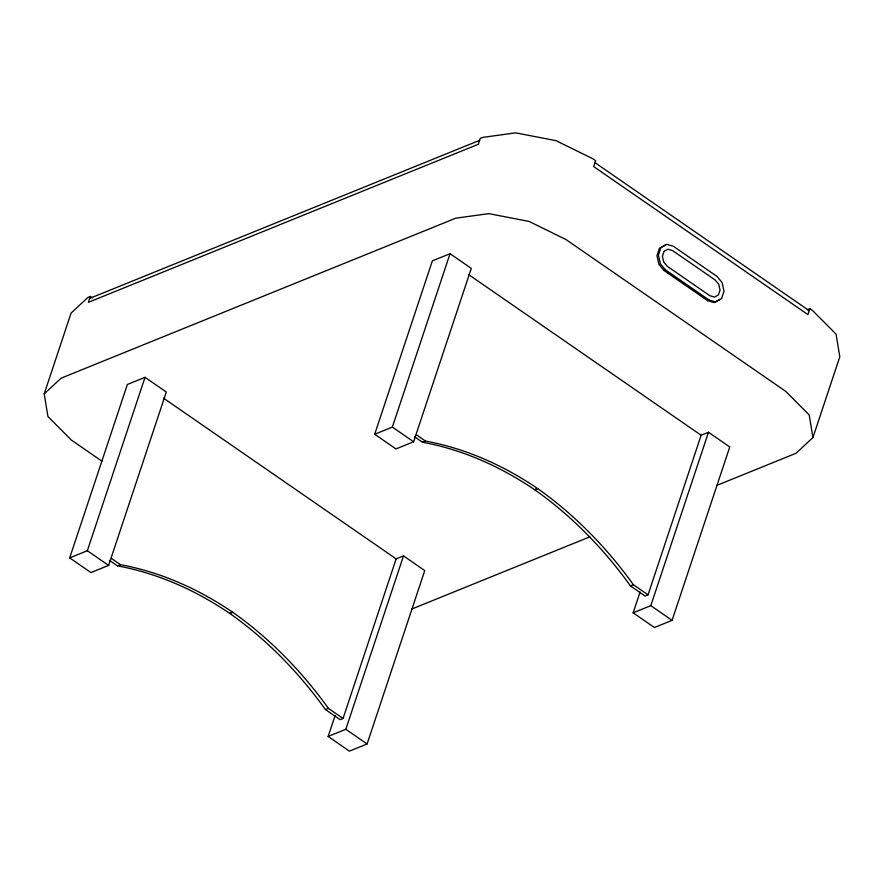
<?xml version="1.0" encoding="UTF-8"?>
<svg xmlns="http://www.w3.org/2000/svg" width="884" height="884" viewBox="0 0 884 884"><rect width="100%" height="100%" fill="white"/><g stroke="black" fill="none" stroke-linecap="round" stroke-linejoin="round"><path stroke-width="1.33" d="M101.936 461.183L71.339 440.044L47.935 416.519L44.2 393.866L71.074 313.091L88.013 297.367L90.345 296.427L92.588 297.974M90.345 296.427L88.378 302.339L478.299 144.28L480.266 138.368L482.587 137.418L515.67 132.854L556.036 140.666L592.844 158.755L595.65 160.689L593.683 166.601L807.888 314.594L809.854 308.682L812.661 310.615L836.065 334.141L839.8 356.793L812.926 437.58L795.987 453.293L717.068 485.283M69.692 557.881L127.362 384.485L145.031 377.324L166.303 392.021L108.621 565.406L90.953 572.567L69.692 557.881L87.35 550.721L145.031 377.324M374.683 434.243L432.364 260.857L450.033 253.697L471.294 268.382L413.613 441.768L395.955 448.928L374.683 434.243L392.352 427.082L450.033 253.697M109.649 560.456L117.517 565.893A363.136 271.797 67.9 0 1 229.619 613.33L232.702 612.236L229.619 613.341A363.136 271.797 67.9 0 1 325.489 709.587L340.108 719.675L343.047 718.482L396.142 558.887L403.502 555.903L424.762 570.589L367.081 743.985L349.423 751.146L328.152 736.449L335.091 715.587M328.152 736.449L345.821 729.289L403.502 555.903M414.64 436.818L422.508 442.254A363.136 271.797 67.9 0 1 534.61 489.703L537.704 488.598L534.61 489.703A363.136 271.797 67.9 0 1 630.48 585.948L645.099 596.037L648.038 594.844L701.134 435.248L708.493 432.265L729.764 446.961L672.083 620.347L654.414 627.507L633.154 612.811L640.093 591.96M633.154 612.811L650.812 605.65L708.493 432.265M44.2 393.866L61.151 378.153L455.724 218.204L488.797 213.641L529.162 221.453L565.97 239.542L785.788 391.402L809.191 414.928L812.926 437.58M665.365 244.934L659.442 248.238L656.967 255.664L658.9 264.393L663.995 270.493L707.653 300.659L714.139 302.571L720.073 299.267M89.693 298.394L479.614 140.335M663.995 270.493L665.464 269.896L709.123 300.063L715.62 301.974L721.543 298.67L724.018 291.245L722.084 282.515L716.99 276.416L673.332 246.249L666.845 244.338L660.912 247.642L658.436 255.067L660.37 263.797L665.464 269.896M707.653 300.659L709.123 300.063M117.517 565.893L120.456 564.699A363.136 271.797 67.9 0 1 232.569 612.137A363.136 271.797 67.9 0 1 328.428 708.393L343.047 718.482M422.508 442.254L425.458 441.061A363.136 271.797 67.9 0 1 537.56 488.509A363.136 271.797 67.9 0 1 633.419 584.755M807.335 309.709L809.854 308.682M411.59 609.109L589.783 536.875M325.489 709.576L328.439 708.382M630.491 585.937L633.43 584.744L648.038 594.844M594.987 162.656L809.203 310.66M468.443 274.482L701.134 435.248M416.463 434.851L425.458 441.061M392.352 427.082L413.613 441.768M650.812 605.65L672.083 620.347M163.452 398.12L396.142 558.887M111.472 558.478L120.456 564.699M87.35 550.721L108.621 565.406M345.821 729.289L367.081 743.985M664.028 251.365L662.414 256.238L663.674 261.962L667.343 266.349L709.874 295.731L714.537 297.101L718.427 294.947L720.051 290.074L718.78 284.35L715.112 279.963L672.58 250.581L667.917 249.211L664.028 251.365"/></g></svg>
